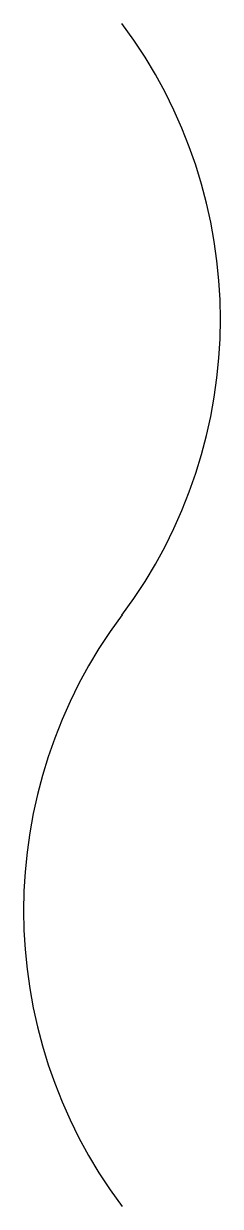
# Model space of a CAD drawing. Extents: x -0.25 to 0.25, y -1.5 to 1.5.
import ezdxf

# ---------------------------------------------------------------- set-up
doc = ezdxf.new("R2010")
doc.units = 0
doc.header["$LTSCALE"] = 0.01
doc.header["$MEASUREMENT"] = 0
doc.layers.get('0').update_dxf_attribs({"lineweight": 20})

msp = doc.modelspace()

# ---------------------------------------------------------------- linework, layer by layer
at = {"color": 0, "linetype": 'ByBlock', "lineweight": -2}
for centre, start, end in [((-1, 0.75), 323.1301, 396.8699), ((1, -0.75), 143.1301, 216.8699)]:
    msp.add_arc(centre, 1.25, start, end, dxfattribs=at)

doc.saveas('drawing.dxf')
